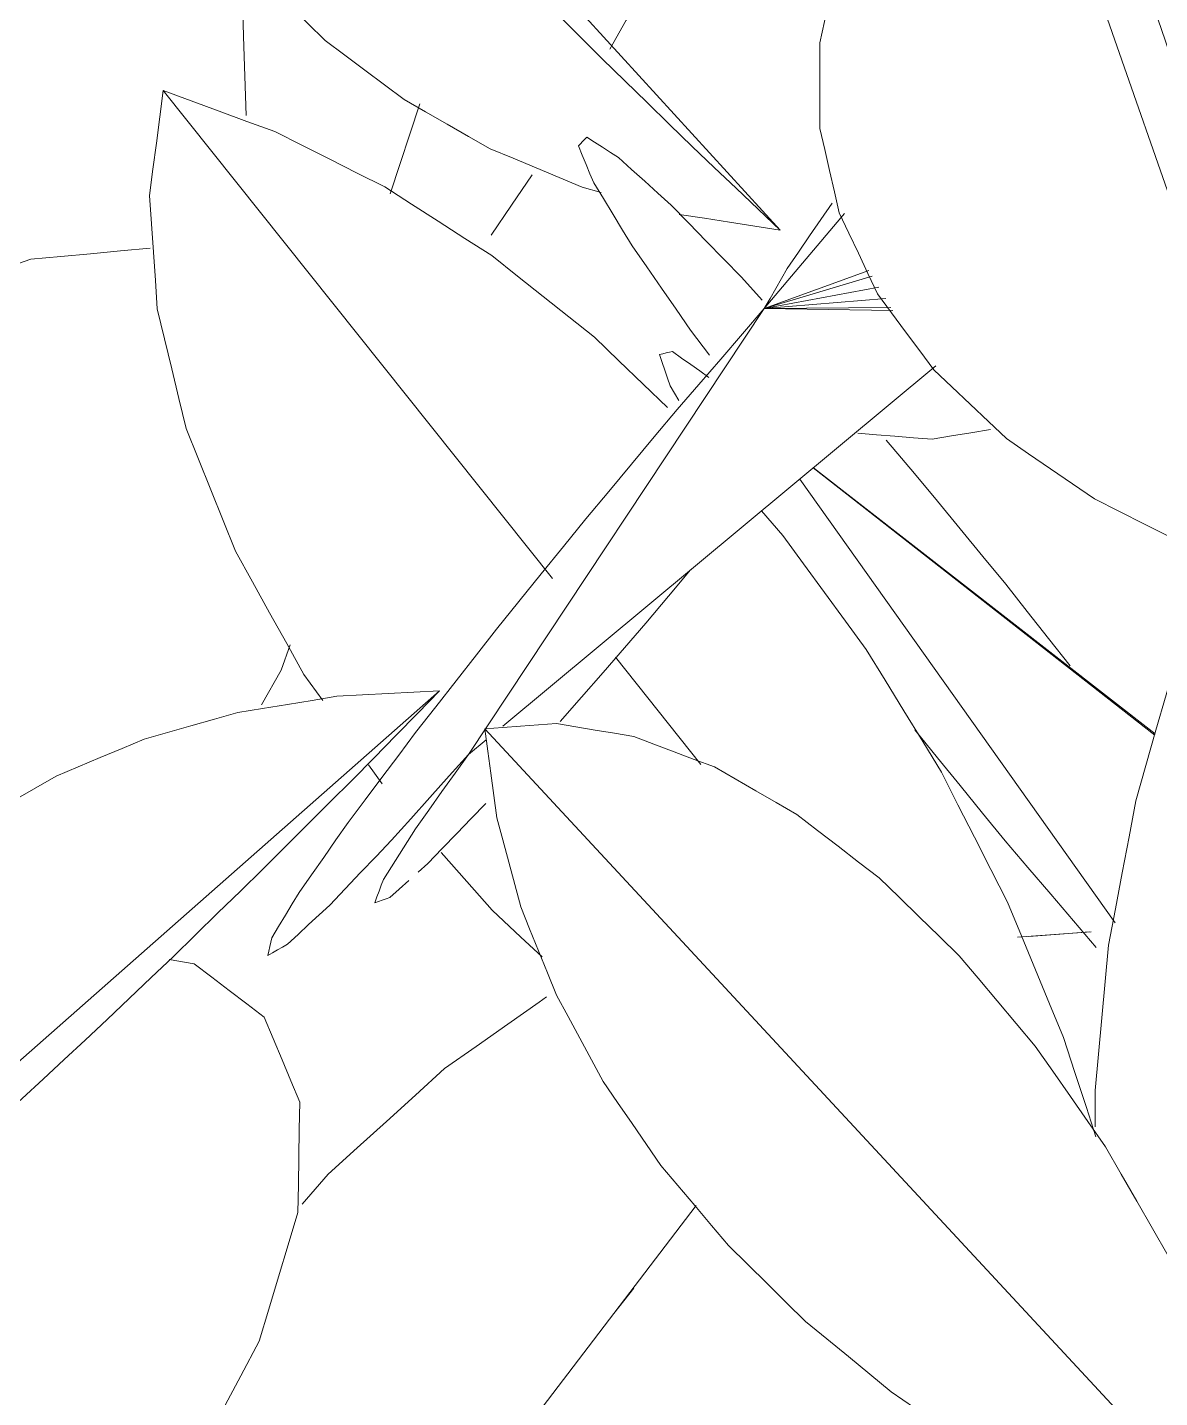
# Model space of a CAD drawing. Header units: metres. Extents: x 13.9 to 26.7, y -0.2 to 3.2.
# Drawn here: x 21.27938 to 21.31783, y 0.79002 to 0.83654 of the extents above; entities that cross this region are included whole.
import ezdxf

# ---------------------------------------------------------------- set-up
doc = ezdxf.new("R2010")
doc.units = ezdxf.units.M
doc.layers.add('Importações nas famílias', color=10, linetype='Continuous', lineweight=5)
doc.layers.add('Vegetação', color=7, linetype='Continuous', lineweight=5)

# ---------------------------------------------------------------- blocks, each defined once
blk = doc.blocks.new('Planta_pergolado_12200 - plantas pergolado_skp_Component_12-V2626-Corte 1')
at = {"layer": 'Importações nas famílias'}
for p, q in [((21.330792, 0.795277), (21.322892, 0.780546)), ((21.318655, 0.790707), (21.319433, 0.791308)), ((21.313678, 0.786047), (21.314276, 0.786693)), ((21.319117, 0.773508), (21.311773, 0.759816))]:
    blk.add_line(p, q, dxfattribs=at)
at = {"layer": 'Importações nas famílias', "flags": 128}
for points in [[(21.326754, 0.794531), (21.327764, 0.794718), (21.328773, 0.794904), (21.329783, 0.79509), (21.330792, 0.795277)], [(21.322938, 0.793198), (21.323892, 0.793531), (21.324846, 0.793864), (21.3258, 0.794198), (21.326754, 0.794531)], [(21.330313, 0.794365), (21.330073, 0.793909), (21.329833, 0.793454)], [(21.319433, 0.791308), (21.320309, 0.79178), (21.321185, 0.792253), (21.322061, 0.792725), (21.322938, 0.793198)], [(21.329833, 0.793454), (21.329552, 0.792922), (21.32927, 0.79239), (21.328989, 0.791858), (21.328708, 0.791327)], [(21.328708, 0.791327), (21.328388, 0.790725), (21.328068, 0.790123), (21.327748, 0.789521), (21.327428, 0.788919)], [(21.327428, 0.788919), (21.327074, 0.788254), (21.326719, 0.787589), (21.326365, 0.786923), (21.32601, 0.786258)], [(21.32601, 0.786258), (21.325624, 0.785537), (21.325239, 0.784816), (21.324853, 0.784094), (21.324468, 0.783373)], [(21.311564, 0.7828), (21.312092, 0.783612), (21.312621, 0.784423), (21.31315, 0.785235), (21.313678, 0.786047)], [(21.324468, 0.783373), (21.324056, 0.782604), (21.323643, 0.781835), (21.323231, 0.781065)], [(21.310027, 0.77924), (21.310411, 0.78013), (21.310795, 0.78102), (21.311179, 0.78191), (21.311564, 0.7828)], [(21.309106, 0.775451), (21.309336, 0.776398), (21.309566, 0.777345), (21.309797, 0.778292), (21.310027, 0.77924)], [(21.308988, 0.773826), (21.309034, 0.774468), (21.309106, 0.775451)], [(21.31922, 0.773599), (21.318813, 0.772844), (21.318349, 0.771984), (21.317886, 0.771124), (21.317422, 0.770263)], [(21.31017, 0.763611), (21.309922, 0.764594), (21.309752, 0.765266)], [(21.311773, 0.759816), (21.311372, 0.760765), (21.310971, 0.761714), (21.310571, 0.762663), (21.31017, 0.763611)], [(21.31318, 0.762414), (21.312711, 0.761548), (21.312242, 0.760682), (21.311773, 0.759816)]]:
    blk.add_lwpolyline(points, dxfattribs=at)
blk = doc.blocks.new('Planta_pergolado_12200 - plantas pergolado_skp_Component_16-V2629-Corte 1')
blk.add_blockref('Planta_pergolado_12200 - plantas pergolado_skp_Component_12-V2626-Corte 1', (0, 0))
blk = doc.blocks.new('Planta_pergolado_12200 - plantas pergolado_skp_Component_12-V83-Corte 1')
at = {"layer": 'Importações nas famílias'}
blk.add_line((16.619427, 0.799128), (16.59318, 0.822232), dxfattribs=at)
at = {"layer": 'Importações nas famílias', "flags": 128}
for points in [[(16.59318, 0.822232), (16.59392, 0.821476), (16.59466, 0.82072), (16.5954, 0.819965), (16.596141, 0.819209)], [(16.596668, 0.82205), (16.595796, 0.822095), (16.594924, 0.822141), (16.594052, 0.822186), (16.59318, 0.822232)], [(16.600025, 0.821502), (16.599186, 0.821639), (16.598347, 0.821776), (16.597507, 0.821913), (16.596668, 0.82205)], [(16.603215, 0.820596), (16.602418, 0.820823), (16.60162, 0.821049), (16.600823, 0.821276), (16.600025, 0.821502)], [(16.606202, 0.819341), (16.605455, 0.819654), (16.604709, 0.819968), (16.603962, 0.820282), (16.603215, 0.820596)], [(16.596141, 0.819209), (16.596901, 0.818451), (16.597661, 0.817694), (16.598421, 0.816936), (16.599181, 0.816178)], [(16.608952, 0.81775), (16.608265, 0.818148), (16.607577, 0.818545), (16.606889, 0.818943), (16.606202, 0.819341)], [(16.611435, 0.815842), (16.610815, 0.816319), (16.610194, 0.816796), (16.609573, 0.817273), (16.608952, 0.81775)], [(16.599181, 0.816178), (16.599943, 0.815436), (16.600705, 0.814694), (16.601467, 0.813952), (16.602229, 0.81321)], [(16.613624, 0.813638), (16.613077, 0.814189), (16.61253, 0.81474), (16.611983, 0.815291), (16.611435, 0.815842)], [(16.615494, 0.811161), (16.615027, 0.81178), (16.614559, 0.8124), (16.614092, 0.813019), (16.613624, 0.813638)], [(16.602229, 0.81321), (16.602976, 0.812501), (16.603722, 0.811792), (16.604468, 0.811083), (16.605214, 0.810374)], [(16.617024, 0.808441), (16.616642, 0.809121), (16.616259, 0.809801), (16.615877, 0.810481), (16.615494, 0.811161)], [(16.605214, 0.810374), (16.605927, 0.809715), (16.60664, 0.809056), (16.607353, 0.808397), (16.608065, 0.807738)], [(16.618198, 0.805507), (16.617904, 0.80624), (16.617611, 0.806974), (16.617318, 0.807707), (16.617024, 0.808441)], [(16.608065, 0.807738), (16.608728, 0.807144), (16.609391, 0.80655), (16.610053, 0.805956), (16.610716, 0.805362)], [(16.610716, 0.805362), (16.611313, 0.804847), (16.61191, 0.804332), (16.612507, 0.803817), (16.613104, 0.803303)], [(16.619002, 0.802391), (16.618801, 0.80317), (16.6186, 0.803949), (16.618399, 0.804728), (16.618198, 0.805507)], [(16.613104, 0.803303), (16.613621, 0.802879), (16.614139, 0.802455), (16.614656, 0.802032), (16.615173, 0.801608)], [(16.619427, 0.799128), (16.619321, 0.799944), (16.619214, 0.800759), (16.619108, 0.801575), (16.619002, 0.802391)], [(16.615173, 0.801608), (16.615599, 0.801286), (16.616024, 0.800963), (16.61645, 0.800641), (16.616875, 0.800318)], [(16.616875, 0.800318), (16.617199, 0.800105), (16.617523, 0.799891), (16.617847, 0.799677), (16.61817, 0.799463)], [(16.61817, 0.799463), (16.618385, 0.799363), (16.618599, 0.799263), (16.618813, 0.799164), (16.619028, 0.799064)], [(16.619028, 0.799064), (16.619127, 0.79908), (16.619227, 0.799096), (16.619327, 0.799112), (16.619427, 0.799128)]]:
    blk.add_lwpolyline(points, dxfattribs=at)
blk = doc.blocks.new('Planta_pergolado_12200 - plantas pergolado_skp_Component_12-V85-Corte 1')
at = {"layer": 'Importações nas famílias'}
blk.add_line((16.573954, 0.854962), (16.563749, 0.82571), dxfattribs=at)
at = {"layer": 'Importações nas famílias', "flags": 128}
for points in [[(16.573954, 0.854962), (16.573775, 0.854818), (16.573595, 0.854673), (16.573416, 0.854529), (16.573236, 0.854384)], [(16.576422, 0.852547), (16.575805, 0.853151), (16.575188, 0.853755), (16.574571, 0.854358), (16.573954, 0.854962)], [(16.573236, 0.854384), (16.573043, 0.854138), (16.57285, 0.853893), (16.572657, 0.853647), (16.572463, 0.853401)], [(16.572463, 0.853401), (16.572258, 0.853057), (16.572053, 0.852713), (16.571849, 0.852369), (16.571644, 0.852025)], [(16.578324, 0.849913), (16.577848, 0.850571), (16.577373, 0.85123), (16.576897, 0.851888), (16.576422, 0.852547)], [(16.571644, 0.852025), (16.571429, 0.851586), (16.571215, 0.851147), (16.571, 0.850709), (16.570786, 0.85027)], [(16.570786, 0.85027), (16.570565, 0.849742), (16.570343, 0.849213), (16.570122, 0.848685), (16.5699, 0.848156)], [(16.579616, 0.847121), (16.579293, 0.847819), (16.57897, 0.848517), (16.578647, 0.849215), (16.578324, 0.849913)], [(16.5699, 0.848156), (16.569674, 0.847544), (16.569448, 0.846932), (16.569222, 0.846319), (16.568996, 0.845707)], [(16.580268, 0.844238), (16.580105, 0.844959), (16.579942, 0.84568), (16.579779, 0.8464), (16.579616, 0.847121)], [(16.568996, 0.845707), (16.568768, 0.845017), (16.56854, 0.844328), (16.568312, 0.843639), (16.568084, 0.842949)], [(16.580264, 0.841331), (16.580265, 0.842057), (16.580266, 0.842784), (16.580267, 0.843511), (16.580268, 0.844238)], [(16.568084, 0.842949), (16.567856, 0.84219), (16.567629, 0.841432), (16.567401, 0.840673), (16.567173, 0.839914)], [(16.579605, 0.838467), (16.579769, 0.839183), (16.579934, 0.839899), (16.580099, 0.840615), (16.580264, 0.841331)], [(16.567173, 0.839914), (16.566949, 0.839094), (16.566724, 0.838275), (16.566499, 0.837455), (16.566275, 0.836635)], [(16.578305, 0.835715), (16.57863, 0.836403), (16.578955, 0.837091), (16.57928, 0.837779), (16.579605, 0.838467)], [(16.566275, 0.836635), (16.566056, 0.835763), (16.565836, 0.834892), (16.565617, 0.83402), (16.565398, 0.833148)], [(16.576396, 0.833139), (16.576873, 0.833783), (16.57735, 0.834427), (16.577828, 0.835071), (16.578305, 0.835715)], [(16.565398, 0.833148), (16.565187, 0.832235), (16.564976, 0.831321), (16.564764, 0.830407), (16.564553, 0.829493)], [(16.573922, 0.830799), (16.57454, 0.831384), (16.575159, 0.831969), (16.575777, 0.832554), (16.576396, 0.833139)], [(16.570941, 0.82875), (16.571686, 0.829262), (16.572431, 0.829774), (16.573177, 0.830286), (16.573922, 0.830799)], [(16.564553, 0.829493), (16.564352, 0.828547), (16.564151, 0.827601), (16.56395, 0.826656), (16.563749, 0.82571)], [(16.567523, 0.82704), (16.568378, 0.827467), (16.569232, 0.827895), (16.570087, 0.828322), (16.570941, 0.82875)], [(16.563749, 0.82571), (16.564693, 0.826042), (16.565636, 0.826375), (16.56658, 0.826708), (16.567523, 0.82704)]]:
    blk.add_lwpolyline(points, dxfattribs=at)
blk = doc.blocks.new('Planta_pergolado_12200 - plantas pergolado_skp_Component_12-V88-Corte 1')
at = {"layer": 'Importações nas famílias'}
blk.add_line((16.564031, 0.791203), (16.591644, 0.820944), dxfattribs=at)
at = {"layer": 'Importações nas famílias', "flags": 128}
for points in [[(16.589206, 0.821122), (16.588551, 0.821013), (16.587895, 0.820904), (16.58724, 0.820796), (16.586585, 0.820687)], [(16.591644, 0.820944), (16.591034, 0.820989), (16.590425, 0.821033), (16.589815, 0.821077), (16.589206, 0.821122)], [(16.586585, 0.820687), (16.585899, 0.820428), (16.585213, 0.820169), (16.584527, 0.81991), (16.583841, 0.819651)], [(16.591234, 0.817929), (16.591337, 0.818683), (16.591439, 0.819437), (16.591541, 0.82019), (16.591644, 0.820944)], [(16.583841, 0.819651), (16.583141, 0.819248), (16.582441, 0.818845), (16.581741, 0.818442), (16.581041, 0.818038)], [(16.581041, 0.818038), (16.580343, 0.8175), (16.579644, 0.816962), (16.578946, 0.816424), (16.578248, 0.815886)], [(16.59042, 0.814907), (16.590624, 0.815662), (16.590827, 0.816418), (16.591031, 0.817174), (16.591234, 0.817929)], [(16.578248, 0.815886), (16.577568, 0.815226), (16.576888, 0.814565), (16.576209, 0.813905), (16.575529, 0.813245)], [(16.589211, 0.811909), (16.589513, 0.812659), (16.589815, 0.813408), (16.590118, 0.814157), (16.59042, 0.814907)], [(16.575529, 0.813245), (16.574883, 0.812478), (16.574238, 0.811711), (16.573593, 0.810944), (16.572947, 0.810177)], [(16.587619, 0.808971), (16.588017, 0.809706), (16.588415, 0.81044), (16.588813, 0.811175), (16.589211, 0.811909)], [(16.572947, 0.810177), (16.572351, 0.809321), (16.571755, 0.808465), (16.571159, 0.80761), (16.570563, 0.806754)], [(16.585663, 0.806124), (16.586152, 0.806836), (16.586641, 0.807548), (16.58713, 0.808259), (16.587619, 0.808971)], [(16.570563, 0.806754), (16.570031, 0.805829), (16.569499, 0.804905), (16.568966, 0.803981), (16.568434, 0.803056)], [(16.583364, 0.803401), (16.583938, 0.804081), (16.584513, 0.804762), (16.585088, 0.805443), (16.585663, 0.806124)], [(16.580748, 0.80083), (16.581402, 0.801473), (16.582056, 0.802115), (16.58271, 0.802758), (16.583364, 0.803401)], [(16.568434, 0.803056), (16.567977, 0.802085), (16.567521, 0.801114), (16.567064, 0.800142), (16.566786, 0.79955)], [(16.577843, 0.798442), (16.578569, 0.799039), (16.579295, 0.799636), (16.580021, 0.800233), (16.580748, 0.80083)], [(16.574683, 0.796262), (16.575473, 0.796807), (16.576263, 0.797352), (16.577053, 0.797897), (16.577843, 0.798442)], [(16.571302, 0.794315), (16.572148, 0.794802), (16.572993, 0.795289), (16.573838, 0.795776), (16.574683, 0.796262)], [(16.564854, 0.794192), (16.56458, 0.793196), (16.564305, 0.7922), (16.564031, 0.791203)], [(16.567738, 0.792623), (16.568629, 0.793046), (16.56952, 0.793469), (16.570411, 0.793892), (16.571302, 0.794315)], [(16.564031, 0.791203), (16.564958, 0.791558), (16.565884, 0.791913), (16.566811, 0.792268), (16.567738, 0.792623)]]:
    blk.add_lwpolyline(points, dxfattribs=at)
blk = doc.blocks.new('Planta_pergolado_12200 - plantas pergolado_skp_Component_17-V2643-Corte 1')
at = {"layer": 'Importações nas famílias'}
for p, q in [((21.307124, 0.830223), (21.304401, 0.826994)), ((21.307945, 0.828291), (21.304401, 0.826994)), ((21.308065, 0.828092), (21.304401, 0.826994)), ((21.30829, 0.827718), (21.304401, 0.826994)), ((21.308523, 0.827332), (21.304401, 0.826994)), ((21.294356, 0.811858), (21.304401, 0.826994)), ((21.304401, 0.826994), (21.308703, 0.827033)), ((21.304401, 0.826994), (21.308762, 0.826934)), ((21.310229, 0.825053), (21.295516, 0.812822)), ((21.294956, 0.812357), (21.294356, 0.811858)), ((21.294356, 0.811858), (21.294956, 0.812357)), ((21.292649, 0.807864), (21.292971, 0.808151))]:
    blk.add_line(p, q, dxfattribs=at)
at = {"layer": 'Importações nas famílias', "flags": 128}
for points in [[(21.306705, 0.830574), (21.306323, 0.830019), (21.305941, 0.829464), (21.305559, 0.828909), (21.305177, 0.828353)], [(21.305177, 0.828353), (21.304983, 0.828014), (21.304789, 0.827674), (21.304595, 0.827334), (21.304401, 0.826994)], [(21.304401, 0.826994), (21.303661, 0.826137), (21.302921, 0.825279), (21.302181, 0.824422), (21.301441, 0.823565)], [(21.301441, 0.823565), (21.300666, 0.822637), (21.299891, 0.82171), (21.299116, 0.820782), (21.29834, 0.819854)], [(21.29834, 0.819854), (21.297583, 0.818919), (21.296826, 0.817984), (21.296068, 0.817049), (21.295311, 0.816114)], [(21.300379, 0.816315), (21.301151, 0.817234), (21.3019, 0.818124)], [(21.295311, 0.816114), (21.294623, 0.815236), (21.293934, 0.814357), (21.293246, 0.813478), (21.292558, 0.8126)], [(21.297472, 0.812972), (21.298198, 0.813808), (21.298925, 0.814643), (21.299652, 0.815479), (21.300379, 0.816315)], [(21.292558, 0.8126), (21.291986, 0.811838), (21.291414, 0.811075), (21.290842, 0.810313), (21.290271, 0.809551)], [(21.291738, 0.808945), (21.292393, 0.809673), (21.293047, 0.810401), (21.293701, 0.811129), (21.294356, 0.811858)], [(21.294356, 0.811858), (21.293905, 0.811226), (21.293455, 0.810595), (21.293004, 0.809964), (21.292554, 0.809332)], [(21.292971, 0.808151), (21.293464, 0.80866), (21.293958, 0.809169), (21.294451, 0.809678), (21.294945, 0.810187)], [(21.290271, 0.809551), (21.289854, 0.808957), (21.289437, 0.808363), (21.28902, 0.807768), (21.288603, 0.807174)], [(21.292554, 0.809332), (21.292282, 0.808903), (21.292011, 0.808473), (21.291739, 0.808043), (21.291468, 0.807614)], [(21.289641, 0.806746), (21.290165, 0.807296), (21.29069, 0.807845), (21.291214, 0.808395), (21.291738, 0.808945)], [(21.291468, 0.807614), (21.291393, 0.807415), (21.291319, 0.807216), (21.291245, 0.807018), (21.291171, 0.806819)], [(21.291683, 0.807002), (21.292005, 0.807289), (21.292327, 0.807577)], [(21.288603, 0.807174), (21.28837, 0.806789), (21.288137, 0.806404), (21.287904, 0.806018), (21.287671, 0.805633)], [(21.288208, 0.805411), (21.288566, 0.805745), (21.288925, 0.806079), (21.289283, 0.806412), (21.289641, 0.806746)], [(21.291171, 0.806819), (21.291299, 0.806865), (21.291427, 0.80691), (21.291555, 0.806956), (21.291683, 0.807002)], [(21.287671, 0.805633), (21.287637, 0.805483), (21.287603, 0.805332), (21.287569, 0.805182), (21.287536, 0.805032)], [(21.287536, 0.805032), (21.287704, 0.805127), (21.287872, 0.805222), (21.28804, 0.805316), (21.288208, 0.805411)]]:
    blk.add_lwpolyline(points, dxfattribs=at)
blk = doc.blocks.new('Planta_pergolado_12200 - plantas pergolado_skp_Component_16-V2644-Corte 1')
blk.add_blockref('Planta_pergolado_12200 - plantas pergolado_skp_Component_17-V2643-Corte 1', (0, 0))
at = {"extrusion": (0, 0, -1), "zscale": -1}
for name in ['Planta_pergolado_12200 - plantas pergolado_skp_Component_12-V85-Corte 1', 'Planta_pergolado_12200 - plantas pergolado_skp_Component_12-V83-Corte 1', 'Planta_pergolado_12200 - plantas pergolado_skp_Component_12-V88-Corte 1']:
    blk.add_blockref(name, (-37.88655, -0.008219), dxfattribs=at)
blk = doc.blocks.new('Planta_pergolado_12200 - plantas pergolado_skp_-V2662-Corte 1')
for name in ['Planta_pergolado_12200 - plantas pergolado_skp_Component_16-V2644-Corte 1', 'Planta_pergolado_12200 - plantas pergolado_skp_Component_16-V2629-Corte 1']:
    blk.add_blockref(name, (0, 0))
blk = doc.blocks.new('Planta_pergolado_12200 - plantas pergolado_skp_Component_17-V2783-Corte 1')
at = {"layer": 'Importações nas famílias'}
blk.add_line((21.299967, 0.793739), (21.299293, 0.792882), dxfattribs=at)
blk = doc.blocks.new('Planta_pergolado_12200 - plantas pergolado_skp_Component_16-V2784-Corte 1')
blk.add_blockref('Planta_pergolado_12200 - plantas pergolado_skp_Component_17-V2783-Corte 1', (0, 0))
blk = doc.blocks.new('Planta_pergolado_12200 - plantas pergolado_skp_Component_12-V2795-Corte 1')
at = {"layer": 'Importações nas famílias'}
for p, q in [((21.322895, 0.795964), (21.327709, 0.830215)), ((21.326212, 0.829921), (21.32562, 0.829162)), ((21.32562, 0.829162), (21.325078, 0.828242)), ((21.315634, 0.79921), (21.315633, 0.800444))]:
    blk.add_line(p, q, dxfattribs=at)
at = {"layer": 'Importações nas famílias', "flags": 128}
for points in [[(21.325019, 0.828326), (21.325762, 0.829295), (21.326293, 0.829989)], [(21.322411, 0.82415), (21.323063, 0.825194), (21.323715, 0.826238), (21.324367, 0.827282), (21.325019, 0.828326)], [(21.321598, 0.822527), (21.321856, 0.823042), (21.322411, 0.82415)], [(21.318387, 0.815079), (21.318839, 0.816239), (21.31929, 0.817398), (21.319741, 0.818558)], [(21.317017, 0.810285), (21.317359, 0.811483), (21.317702, 0.812682), (21.318045, 0.81388), (21.318387, 0.815079)], [(21.316095, 0.805388), (21.316326, 0.806612), (21.316556, 0.807836), (21.316786, 0.80906), (21.317017, 0.810285)], [(21.315633, 0.800444), (21.315749, 0.80168), (21.315864, 0.802916), (21.31598, 0.804152), (21.316095, 0.805388)]]:
    blk.add_lwpolyline(points, dxfattribs=at)
blk = doc.blocks.new('Planta_pergolado_12200 - plantas pergolado_skp_Component_16-V2797-Corte 1')
blk.add_blockref('Planta_pergolado_12200 - plantas pergolado_skp_Component_12-V2795-Corte 1', (0, 0))
blk = doc.blocks.new('Planta_pergolado_12200 - plantas pergolado_skp_-V2810-Corte 1')
for name in ['Planta_pergolado_12200 - plantas pergolado_skp_Component_16-V2797-Corte 1', 'Planta_pergolado_12200 - plantas pergolado_skp_Component_16-V2784-Corte 1']:
    blk.add_blockref(name, (0, 0))
blk = doc.blocks.new('Planta_pergolado_12200 - plantas pergolado_skp_-V2811-Corte 1')
blk.add_blockref('Planta_pergolado_12200 - plantas pergolado_skp_-V2810-Corte 1', (0, 0))
blk = doc.blocks.new('Planta_pergolado_12200 - plantas pergolado_skp_Component_12-V2874-Corte 1')
at = {"layer": 'Importações nas famílias'}
for p, q in [((21.283987, 0.834394), (21.297204, 0.817834)), ((21.304306, 0.820123), (21.305027, 0.819295)), ((21.299342, 0.815155), (21.302246, 0.811516)), ((21.289405, 0.813685), (21.288767, 0.814577)), ((21.291427, 0.810859), (21.290964, 0.811506))]:
    blk.add_line(p, q, dxfattribs=at)
at = {"layer": 'Importações nas famílias', "flags": 128}
for points in [[(21.283524, 0.830837), (21.28364, 0.831726), (21.283756, 0.832615), (21.283872, 0.833505), (21.283987, 0.834394)], [(21.283987, 0.834394), (21.284935, 0.834046), (21.285884, 0.833698), (21.286832, 0.83335), (21.28778, 0.833003)], [(21.28778, 0.833003), (21.288713, 0.832534), (21.289646, 0.832066), (21.290579, 0.831597), (21.291512, 0.831128)], [(21.283786, 0.826984), (21.28372, 0.827948), (21.283655, 0.828911), (21.28359, 0.829874), (21.283524, 0.830837)], [(21.291512, 0.831128), (21.29242, 0.830544), (21.293327, 0.82996), (21.294235, 0.829376), (21.295142, 0.828792)], [(21.295142, 0.828792), (21.296014, 0.828099), (21.296887, 0.827406), (21.297759, 0.826713), (21.298631, 0.82602)], [(21.284764, 0.822926), (21.28452, 0.823941), (21.284275, 0.824955), (21.28403, 0.82597), (21.283786, 0.826984)], [(21.298631, 0.82602), (21.299457, 0.825226), (21.300284, 0.824431), (21.301111, 0.823637)], [(21.286438, 0.818758), (21.286019, 0.8198), (21.285601, 0.820842), (21.285183, 0.821884), (21.284764, 0.822926)], [(21.305027, 0.819295), (21.305736, 0.818325), (21.306446, 0.817356), (21.307155, 0.816386), (21.307864, 0.815417)], [(21.288767, 0.814577), (21.288185, 0.815622), (21.287602, 0.816668), (21.28702, 0.817713), (21.286438, 0.818758)], [(21.307864, 0.815417), (21.308503, 0.814375), (21.309141, 0.813334), (21.309779, 0.812293), (21.310418, 0.811251)], [(21.310418, 0.811251), (21.310978, 0.81015), (21.311539, 0.809048), (21.312099, 0.807946), (21.312659, 0.806844)], [(21.295159, 0.806569), (21.294293, 0.807547), (21.293428, 0.808526)], [(21.312659, 0.806844), (21.313136, 0.805695), (21.313612, 0.804545), (21.314088, 0.803395), (21.314564, 0.802245)], [(21.296858, 0.804988), (21.296137, 0.805659), (21.295159, 0.806569)], [(21.314564, 0.802245), (21.314951, 0.80106), (21.315338, 0.799875), (21.315664, 0.798875)]]:
    blk.add_lwpolyline(points, dxfattribs=at)
blk = doc.blocks.new('Planta_pergolado_12200 - plantas pergolado_skp_Component_16-V2876-Corte 1')
blk.add_blockref('Planta_pergolado_12200 - plantas pergolado_skp_Component_12-V2874-Corte 1', (0, 0))
blk = doc.blocks.new('Planta_pergolado_12200 - plantas pergolado_skp_-V2894-Corte 1')
blk.add_blockref('Planta_pergolado_12200 - plantas pergolado_skp_Component_16-V2876-Corte 1', (0, 0))
blk = doc.blocks.new('Planta_pergolado_12200 - plantas pergolado_skp_-V2895-Corte 1')
blk.add_blockref('Planta_pergolado_12200 - plantas pergolado_skp_-V2894-Corte 1', (0, 0))
blk = doc.blocks.new('Planta_pergolado_12200 - plantas pergolado_skp_-V2968-Corte 1')
for name in ['Planta_pergolado_12200 - plantas pergolado_skp_-V2895-Corte 1', 'Planta_pergolado_12200 - plantas pergolado_skp_-V2811-Corte 1', 'Planta_pergolado_12200 - plantas pergolado_skp_-V2662-Corte 1']:
    blk.add_blockref(name, (0, 0))
blk = doc.blocks.new('Planta_pergolado_12200 - plantas pergolado_skp_Component_12-V3023-Corte 1')
at = {"layer": 'Importações nas famílias'}
for p, q in [((21.288711, 0.796587), (21.28959, 0.797606)), ((21.302086, 0.796544), (21.277792, 0.7647)), ((21.278896, 0.779384), (21.279322, 0.780573))]:
    blk.add_line(p, q, dxfattribs=at)
at = {"layer": 'Importações nas famílias', "flags": 128}
for points in [[(21.293541, 0.801192), (21.294614, 0.801945), (21.295687, 0.802698), (21.29676, 0.803452), (21.297004, 0.803623)], [(21.28959, 0.797606), (21.290578, 0.798502), (21.291565, 0.799399), (21.292553, 0.800295), (21.293541, 0.801192)], [(21.277814, 0.774394), (21.278084, 0.775641), (21.278355, 0.776889), (21.278625, 0.778136), (21.278896, 0.779384)], [(21.277443, 0.769461), (21.277536, 0.770694), (21.277628, 0.771927), (21.277721, 0.773161), (21.277814, 0.774394)], [(21.277792, 0.7647), (21.277704, 0.76589), (21.277617, 0.767081), (21.27753, 0.768271), (21.277443, 0.769461)]]:
    blk.add_lwpolyline(points, dxfattribs=at)
blk = doc.blocks.new('Planta_pergolado_12200 - plantas pergolado_skp_Component_17-V3025-Corte 1')
at = {"layer": 'Importações nas famílias'}
for p, q in [((21.288295, 0.815577), (21.287996, 0.814723)), ((21.287996, 0.814723), (21.287321, 0.813545)), ((21.284189, 0.804898), (21.285039, 0.804744))]:
    blk.add_line(p, q, dxfattribs=at)
at = {"layer": 'Importações nas famílias', "flags": 128}
for points in [[(21.279497, 0.828673), (21.28051, 0.828766), (21.281522, 0.828858), (21.282535, 0.828951), (21.283547, 0.829044)], [(21.275293, 0.827234), (21.276039, 0.827489), (21.277192, 0.827884), (21.278345, 0.828278), (21.279497, 0.828673)], [(21.285039, 0.804744), (21.285634, 0.804291), (21.28623, 0.803839), (21.286825, 0.803387), (21.287421, 0.802935)], [(21.287421, 0.802935), (21.287722, 0.802215), (21.288022, 0.801495), (21.288323, 0.800776), (21.288623, 0.800056)], [(21.288623, 0.800056), (21.288609, 0.799119), (21.288594, 0.798181), (21.288579, 0.797243), (21.288564, 0.796305)], [(21.288564, 0.796305), (21.288235, 0.795213), (21.287906, 0.794121), (21.287576, 0.793029), (21.287247, 0.791937)], [(21.287247, 0.791937), (21.286626, 0.790765), (21.286005, 0.789594), (21.285383, 0.788422), (21.284762, 0.78725)]]:
    blk.add_lwpolyline(points, dxfattribs=at)
blk = doc.blocks.new('Planta_pergolado_12200 - plantas pergolado_skp_Component_16-V3026-Corte 1')
for name in ['Planta_pergolado_12200 - plantas pergolado_skp_Component_17-V3025-Corte 1', 'Planta_pergolado_12200 - plantas pergolado_skp_Component_12-V3023-Corte 1']:
    blk.add_blockref(name, (0, 0))
blk = doc.blocks.new('Planta_pergolado_12200 - plantas pergolado_skp_-V3033-Corte 1')
blk.add_blockref('Planta_pergolado_12200 - plantas pergolado_skp_Component_16-V3026-Corte 1', (0, 0))
blk = doc.blocks.new('Planta_pergolado_12200 - plantas pergolado_skp_-V3034-Corte 1')
blk.add_blockref('Planta_pergolado_12200 - plantas pergolado_skp_-V3033-Corte 1', (0, 0))
blk = doc.blocks.new('Planta_pergolado_12200 - plantas pergolado_skp_Component_12-V726-Corte 1')
at = {"layer": 'Importações nas famílias'}
for p, q in [((16.571054, 0.814054), (16.573556, 0.813869)), ((16.572117, 0.813979), (16.571106, 0.814054)), ((16.57317, 0.813901), (16.572117, 0.813979))]:
    blk.add_line(p, q, dxfattribs=at)
blk = doc.blocks.new('Planta_pergolado_12200 - plantas pergolado_skp_Component_16-V3130-Corte 1')
at = {"extrusion": (0, 0, -1), "zscale": -0.9999999999999998}
blk.add_blockref('Planta_pergolado_12200 - plantas pergolado_skp_Component_12-V726-Corte 1', (-37.88655, -0.008219), dxfattribs=at)
blk = doc.blocks.new('Planta_pergolado_12200 - plantas pergolado_skp_Component_12-V3166-Corte 1')
at = {"layer": 'Importações nas famílias'}
for p, q in [((21.296313, 0.844823), (21.29492, 0.840624)), ((21.286675, 0.837581), (21.286762, 0.83892)), ((21.292705, 0.833948), (21.291692, 0.830895))]:
    blk.add_line(p, q, dxfattribs=at)
at = {"layer": 'Importações nas famílias', "flags": 128}
for points in [[(21.304982, 0.849903), (21.304668, 0.848802), (21.304354, 0.847702), (21.30404, 0.846602)], [(21.30404, 0.846602), (21.303624, 0.845502), (21.303208, 0.844401), (21.302792, 0.843301), (21.302375, 0.842201)], [(21.302375, 0.842201), (21.301861, 0.841113), (21.301347, 0.840025), (21.300833, 0.838937), (21.300319, 0.837849)], [(21.300319, 0.837849), (21.299713, 0.836785), (21.299154, 0.835804)], [(21.2868, 0.833546), (21.286758, 0.834891), (21.286717, 0.836236), (21.286675, 0.837581)], [(21.296512, 0.831539), (21.295821, 0.830511), (21.295129, 0.829484)]]:
    blk.add_lwpolyline(points, dxfattribs=at)
blk = doc.blocks.new('Planta_pergolado_12200 - plantas pergolado_skp_Component_16-V3168-Corte 1')
blk.add_blockref('Planta_pergolado_12200 - plantas pergolado_skp_Component_12-V3166-Corte 1', (0, 0))
blk = doc.blocks.new('Planta_pergolado_12200 - plantas pergolado_skp_-V3171-Corte 1')
blk.add_blockref('Planta_pergolado_12200 - plantas pergolado_skp_Component_16-V3168-Corte 1', (0, 0))
blk = doc.blocks.new('Planta_pergolado_12200 - plantas pergolado_skp_-V3172-Corte 1')
for name in ['Planta_pergolado_12200 - plantas pergolado_skp_-V3171-Corte 1', 'Planta_pergolado_12200 - plantas pergolado_skp_Component_16-V3130-Corte 1']:
    blk.add_blockref(name, (0, 0))
blk = doc.blocks.new('Planta_pergolado_12200 - plantas pergolado_skp_-V3304-Corte 1')
for name in ['Planta_pergolado_12200 - plantas pergolado_skp_-V3172-Corte 1', 'Planta_pergolado_12200 - plantas pergolado_skp_-V3034-Corte 1']:
    blk.add_blockref(name, (0, 0))
blk = doc.blocks.new('Planta_pergolado_12200 - plantas pergolado_skp_Component_12-V1425-Corte 1')
at = {"layer": 'Importações nas famílias'}
for p, q in [((16.607069, 0.865748), (16.60652, 0.865147)), ((16.595507, 0.853088), (16.581613, 0.837875)), ((16.588337, 0.839338), (16.587687, 0.839155))]:
    blk.add_line(p, q, dxfattribs=at)
at = {"layer": 'Importações nas famílias', "flags": 128}
for points in [[(16.6068, 0.865025), (16.606868, 0.865206), (16.606935, 0.865386), (16.607002, 0.865567), (16.607069, 0.865748)], [(16.607051, 0.865567), (16.606978, 0.864844), (16.606886, 0.863939), (16.606794, 0.863034), (16.606703, 0.86213)], [(16.60607, 0.86386), (16.606253, 0.864151), (16.606435, 0.864442), (16.606618, 0.864733), (16.6068, 0.865025)], [(16.606703, 0.86213), (16.606518, 0.861256), (16.606332, 0.860383), (16.606147, 0.859509), (16.605962, 0.858636)], [(16.605962, 0.858636), (16.605685, 0.857803), (16.605408, 0.85697), (16.605131, 0.856138), (16.604854, 0.855305)], [(16.604854, 0.855305), (16.604488, 0.854522), (16.604123, 0.85374), (16.603757, 0.852957), (16.603392, 0.852174)], [(16.596447, 0.852683), (16.597093, 0.853379), (16.597738, 0.854075)], [(16.593646, 0.849747), (16.594346, 0.850481), (16.595046, 0.851215), (16.595747, 0.851949), (16.596447, 0.852683)], [(16.603392, 0.852174), (16.602942, 0.85145), (16.602492, 0.850726), (16.602042, 0.850002), (16.601592, 0.849278)], [(16.590691, 0.846727), (16.59143, 0.847482), (16.592168, 0.848237), (16.592907, 0.848992), (16.593646, 0.849747)], [(16.601592, 0.849278), (16.601062, 0.848621), (16.600532, 0.847964), (16.600003, 0.847307), (16.599473, 0.84665)], [(16.587654, 0.843694), (16.588413, 0.844453), (16.589173, 0.845211), (16.589932, 0.845969), (16.590691, 0.846727)], [(16.599473, 0.84665), (16.59887, 0.846066), (16.598267, 0.845483), (16.597664, 0.8449), (16.59706, 0.844317)], [(16.59706, 0.844317), (16.59639, 0.843814), (16.59572, 0.843312), (16.59505, 0.842809), (16.59438, 0.842307)], [(16.584604, 0.840721), (16.585366, 0.841464), (16.586129, 0.842208), (16.586891, 0.842951), (16.587654, 0.843694)], [(16.59438, 0.842307), (16.59365, 0.84189), (16.592921, 0.841474), (16.592191, 0.841057), (16.591461, 0.840641)], [(16.581613, 0.837875), (16.582361, 0.838587), (16.583109, 0.839298), (16.583856, 0.840009), (16.584604, 0.840721)], [(16.591461, 0.840641), (16.59068, 0.840315), (16.589899, 0.839989), (16.589118, 0.839664), (16.588337, 0.839338)], [(16.585042, 0.838413), (16.584185, 0.838278), (16.583328, 0.838144), (16.582471, 0.83801), (16.581613, 0.837875)]]:
    blk.add_lwpolyline(points, dxfattribs=at)
blk = doc.blocks.new('Planta_pergolado_12200 - plantas pergolado_skp_Component_12-V1328-Corte 1')
at = {"layer": 'Importações nas famílias', "flags": 128}
for points in [[(16.59587, 1.16492), (16.595209, 1.165029), (16.594548, 1.165137), (16.593887, 1.165245)], [(16.598386, 1.16512), (16.597757, 1.16507), (16.597128, 1.16502), (16.596499, 1.16497), (16.59587, 1.16492)]]:
    blk.add_lwpolyline(points, dxfattribs=at)
blk = doc.blocks.new('Planta_pergolado_12200 - plantas pergolado_skp_Component_17-V3637-Corte 1')
at = {"layer": 'Importações nas famílias'}
for p, q in [((21.30433, 0.827281), (21.303625, 0.828057)), ((21.3019, 0.82626), (21.302534, 0.82541)), ((21.301208, 0.824368), (21.301496, 0.823875)), ((21.306065, 0.821584), (21.317662, 0.812512)), ((21.317674, 0.812562), (21.306069, 0.821588)), ((21.316318, 0.806143), (21.30561, 0.821207))]:
    blk.add_line(p, q, dxfattribs=at)
at = {"layer": 'Importações nas famílias', "flags": 128}
for points in [[(21.29837, 0.832815), (21.298299, 0.832741), (21.298228, 0.832667), (21.298157, 0.832593), (21.298087, 0.832519)], [(21.299445, 0.832128), (21.299176, 0.832299), (21.298908, 0.832471), (21.298639, 0.832643), (21.29837, 0.832815)], [(21.298087, 0.832519), (21.298218, 0.832204), (21.29835, 0.83189), (21.298481, 0.831575), (21.298613, 0.831261)], [(21.301237, 0.830505), (21.300789, 0.830911), (21.300341, 0.831316), (21.299893, 0.831722), (21.299445, 0.832128)], [(21.298613, 0.831261), (21.298938, 0.830727), (21.299263, 0.830193), (21.299588, 0.82966), (21.299913, 0.829126)], [(21.303625, 0.828057), (21.303028, 0.828669), (21.302431, 0.829281), (21.301834, 0.829893), (21.301237, 0.830505)], [(21.299913, 0.829126), (21.30041, 0.82841), (21.300906, 0.827693), (21.301403, 0.826977), (21.3019, 0.82626)], [(21.301288, 0.825537), (21.301177, 0.825512), (21.301065, 0.825487), (21.300954, 0.825463), (21.300843, 0.825438)], [(21.300843, 0.825438), (21.300934, 0.82517), (21.301025, 0.824903), (21.301117, 0.824635), (21.301208, 0.824368)], [(21.302514, 0.824657), (21.302207, 0.824877), (21.301901, 0.825097), (21.301594, 0.825317), (21.301288, 0.825537)], [(21.309506, 0.821399), (21.308741, 0.822287), (21.308534, 0.822527)], [(21.312598, 0.817642), (21.311825, 0.818581), (21.311052, 0.81952), (21.310279, 0.820459), (21.309506, 0.821399)], [(21.314784, 0.814862), (21.314055, 0.815789), (21.313327, 0.816715), (21.312598, 0.817642)], [(21.309511, 0.812688), (21.310279, 0.811746), (21.311047, 0.810804), (21.311816, 0.809862), (21.312584, 0.80892)], [(21.312584, 0.80892), (21.313355, 0.808017), (21.314126, 0.807113), (21.314897, 0.80621), (21.315668, 0.805306)]]:
    blk.add_lwpolyline(points, dxfattribs=at)
blk = doc.blocks.new('Planta_pergolado_12200 - plantas pergolado_skp_Component_16-V3638-Corte 1')
at = {"extrusion": (0, 0, -1)}
for name, p, zscale in [('Planta_pergolado_12200 - plantas pergolado_skp_Component_12-V1425-Corte 1', (-37.88655, -0.008219), -0.9999999999999998), ('Planta_pergolado_12200 - plantas pergolado_skp_Component_12-V1328-Corte 1', (-37.905967, -0.342359), -0.9999999999999997)]:
    blk.add_blockref(name, p, dxfattribs=dict(at, zscale=zscale))
blk.add_blockref('Planta_pergolado_12200 - plantas pergolado_skp_Component_17-V3637-Corte 1', (0, 0))
blk = doc.blocks.new('Planta_pergolado_12200 - plantas pergolado_skp_-V3669-Corte 1')
blk.add_blockref('Planta_pergolado_12200 - plantas pergolado_skp_Component_16-V3638-Corte 1', (0, 0))
blk = doc.blocks.new('Planta_pergolado_12200 - plantas pergolado_skp_-V3670-Corte 1')
blk.add_blockref('Planta_pergolado_12200 - plantas pergolado_skp_-V3669-Corte 1', (0, 0))
blk = doc.blocks.new('Planta_pergolado_12200 - Planta_pergolado_12200-3075656-Corte 1')
for name in ['Planta_pergolado_12200 - plantas pergolado_skp_-V3670-Corte 1', 'Planta_pergolado_12200 - plantas pergolado_skp_-V3304-Corte 1', 'Planta_pergolado_12200 - plantas pergolado_skp_-V2968-Corte 1']:
    blk.add_blockref(name, (0, 0))

msp = doc.modelspace()

# ---------------------------------------------------------------- block references
at = {"layer": 'Vegetação', "color": 10}
msp.add_blockref('Planta_pergolado_12200 - Planta_pergolado_12200-3075656-Corte 1', (0, 0), dxfattribs=at)

doc.saveas('drawing.dxf')
